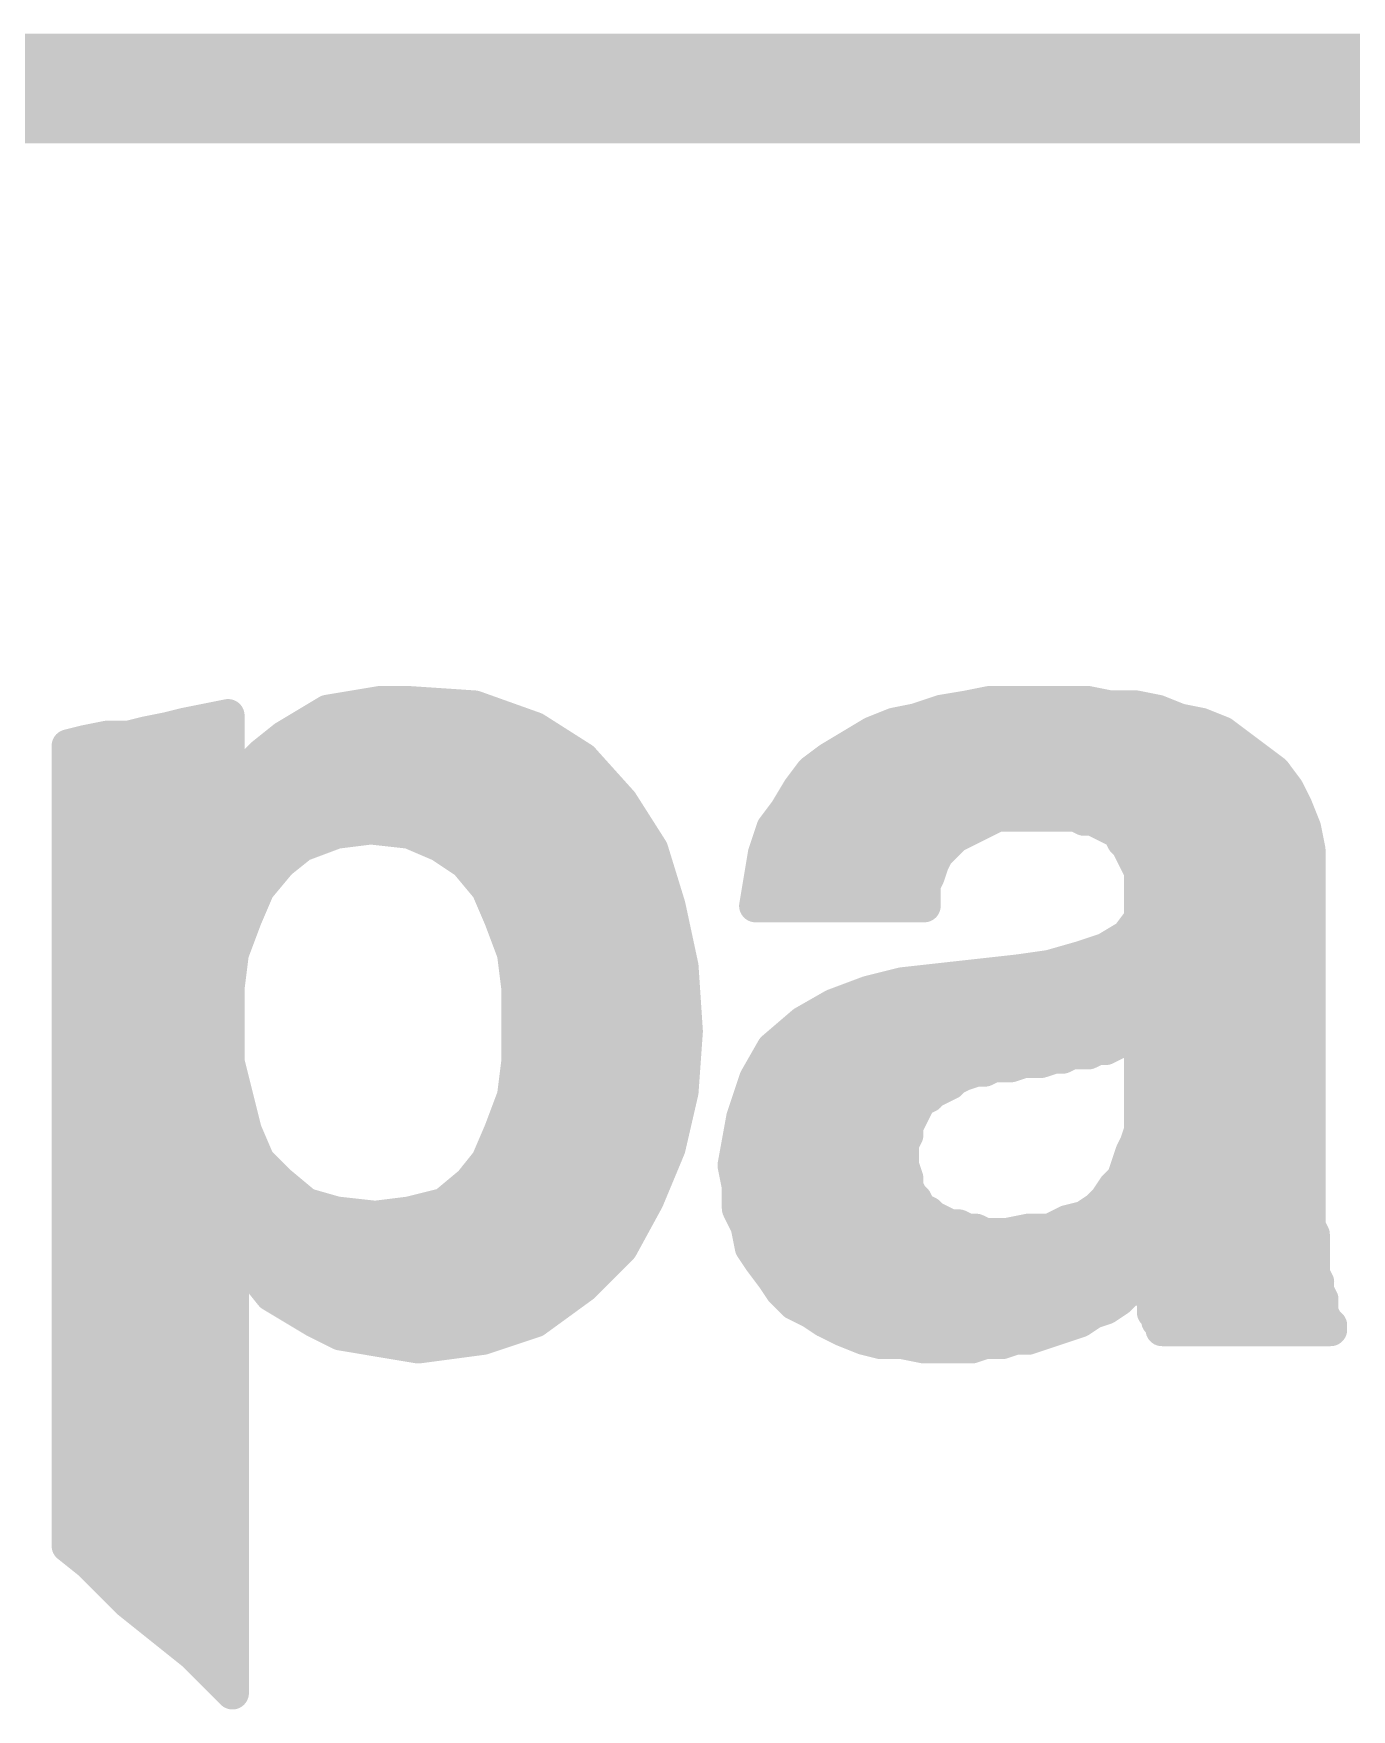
# Model space of a CAD drawing. Extents: x -29 to 78, y -28 to 63.
# Drawn here: x 22.785 to 25.833, y 11.492 to 15.367 of the extents above; entities that cross this region are included whole.
import ezdxf

# ---------------------------------------------------------------- set-up
doc = ezdxf.new("R2010")
doc.units = 0
doc.layers.add('1', color=12, linetype='CONTINUOUS')
doc.layers.add('21', color=41, linetype='CONTINUOUS')

msp = doc.modelspace()

# ---------------------------------------------------------------- linework, layer by layer
at = {"layer": '1', "const_width": 0.254}
msp.add_lwpolyline([(19.9, 15.24), (36.83, 15.24)], dxfattribs=at)
at = {"layer": '21', "const_width": 0.0762}
for points in [[(23.415, 13.77), (23.465, 13.8)], [(23.465, 13.8), (23.525, 13.81)], [(23.525, 13.81), (23.585, 13.82)], [(23.585, 13.82), (23.655, 13.82)], [(23.655, 13.82), (23.805, 13.81)], [(23.805, 13.81), (23.945, 13.76)], [(24.825, 13.78), (24.885, 13.8)], [(24.885, 13.8), (24.945, 13.81)], [(24.945, 13.81), (24.995, 13.82)], [(24.995, 13.82), (25.225, 13.82)], [(25.225, 13.82), (25.275, 13.81)], [(25.275, 13.81), (25.335, 13.81)], [(25.335, 13.81), (25.385, 13.8)], [(25.385, 13.8), (25.435, 13.78)], [(23.045, 13.75), (23.095, 13.76)], [(23.095, 13.76), (23.135, 13.77)], [(23.135, 13.77), (23.185, 13.78)], [(23.185, 13.78), (23.235, 13.79)], [(23.235, 13.79), (23.235, 13.61)], [(23.365, 13.74), (23.415, 13.77)], [(23.452, 13.7922), (23.8548, 13.7922)], [(23.945, 13.76), (24.055, 13.69)], [(24.725, 13.75), (24.775, 13.77)], [(24.775, 13.77), (24.825, 13.78)], [(24.8616, 13.7922), (25.4045, 13.7922)], [(25.435, 13.78), (25.485, 13.77)], [(25.485, 13.77), (25.535, 13.75)], [(22.865, 13.72), (22.905, 13.73)], [(22.865, 11.87), (22.865, 13.72)], [(22.905, 13.73), (22.955, 13.74)], [(22.955, 13.74), (23.005, 13.74)], [(23.005, 13.74), (23.045, 13.75)], [(23.315, 13.7), (23.365, 13.74)], [(24.625, 13.69), (24.675, 13.72)], [(24.675, 13.72), (24.725, 13.75)], [(25.535, 13.75), (25.575, 13.72)], [(25.575, 13.72), (25.615, 13.69)], [(22.865, 13.716), (23.235, 13.716)], [(23.275, 13.66), (23.315, 13.7)], [(23.335, 13.716), (24.0141, 13.716)], [(24.055, 13.69), (24.145, 13.59)], [(24.585, 13.66), (24.625, 13.69)], [(24.6683, 13.716), (25.5803, 13.716)], [(25.615, 13.69), (25.655, 13.66)], [(23.235, 13.61), (23.275, 13.66)], [(24.555, 13.62), (24.585, 13.66)], [(25.655, 13.66), (25.685, 13.62)], [(22.865, 13.6398), (23.235, 13.6398)], [(23.2588, 13.6398), (24.1002, 13.6398)], [(24.525, 13.57), (24.555, 13.62)], [(24.5699, 13.6398), (25.6701, 13.6398)], [(25.685, 13.62), (25.705, 13.58)], [(24.145, 13.59), (24.215, 13.48)], [(24.495, 13.53), (24.525, 13.57)], [(25.705, 13.58), (25.725, 13.53)], [(22.865, 13.5636), (24.1618, 13.5636)], [(23.565, 13.53), (23.485, 13.52)], [(23.655, 13.52), (23.565, 13.53)], [(24.475, 13.47), (24.495, 13.53)], [(24.5202, 13.5636), (25.7116, 13.5636)], [(24.955, 13.53), (24.935, 13.52)], [(24.975, 13.54), (24.955, 13.53)], [(24.995, 13.55), (24.975, 13.54)], [(25.015, 13.56), (24.995, 13.55)], [(25.195, 13.56), (25.015, 13.56)], [(25.215, 13.55), (25.195, 13.56)], [(25.235, 13.55), (25.215, 13.55)], [(25.255, 13.54), (25.235, 13.55)], [(25.275, 13.53), (25.255, 13.54)], [(25.295, 13.52), (25.275, 13.53)], [(25.725, 13.53), (25.735, 13.48)], [(22.865, 13.4874), (23.4017, 13.4874)], [(23.405, 13.49), (23.355, 13.45)], [(23.485, 13.52), (23.405, 13.49)], [(23.725, 13.49), (23.655, 13.52)], [(23.785, 13.45), (23.725, 13.49)], [(23.7289, 13.4874), (24.2103, 13.4874)], [(24.4808, 13.4874), (24.8924, 13.4874)], [(24.905, 13.5), (24.885, 13.48)], [(24.915, 13.51), (24.905, 13.5)], [(24.935, 13.52), (24.915, 13.51)], [(25.305, 13.5), (25.295, 13.52)], [(25.315, 13.49), (25.305, 13.5)], [(25.325, 13.47), (25.315, 13.49)], [(25.3163, 13.4874), (25.7335, 13.4874)], [(23.355, 13.45), (23.305, 13.39)], [(23.835, 13.39), (23.785, 13.45)], [(24.215, 13.48), (24.255, 13.35)], [(24.465, 13.41), (24.475, 13.47)], [(24.865, 13.45), (24.855, 13.42)], [(24.875, 13.47), (24.865, 13.45)], [(24.885, 13.48), (24.875, 13.47)], [(25.335, 13.45), (25.325, 13.47)], [(25.345, 13.43), (25.335, 13.45)], [(25.735, 13.48), (25.735, 12.61)], [(22.865, 13.4112), (23.3227, 13.4112)], [(23.8173, 13.4112), (24.2362, 13.4112)], [(24.455, 13.35), (24.465, 13.41)], [(24.4652, 13.4112), (24.8506, 13.4112)], [(24.855, 13.42), (24.845, 13.4)], [(25.345, 13.32), (25.345, 13.43)], [(25.345, 13.4112), (25.735, 13.4112)], [(23.305, 13.39), (23.275, 13.32)], [(23.865, 13.32), (23.835, 13.39)], [(24.845, 13.4), (24.845, 13.35)], [(22.865, 13.335), (23.2814, 13.335)], [(23.8586, 13.335), (24.2582, 13.335)], [(24.255, 13.35), (24.285, 13.21)], [(24.845, 13.35), (24.455, 13.35)], [(25.345, 13.335), (25.735, 13.335)], [(23.275, 13.32), (23.245, 13.24)], [(23.895, 13.24), (23.865, 13.32)], [(25.315, 13.28), (25.345, 13.32)], [(22.865, 13.2588), (23.2521, 13.2588)], [(23.888, 13.2588), (24.2745, 13.2588)], [(25.265, 13.25), (25.315, 13.28)], [(25.2797, 13.2588), (25.735, 13.2588)], [(23.245, 13.24), (23.235, 13.16)], [(23.905, 13.16), (23.895, 13.24)], [(25.135, 13.21), (25.205, 13.23)], [(25.205, 13.23), (25.265, 13.25)], [(22.865, 13.1826), (23.2378, 13.1826)], [(23.9022, 13.1826), (24.2868, 13.1826)], [(24.285, 13.21), (24.295, 13.06)], [(24.795, 13.17), (24.885, 13.18)], [(24.885, 13.18), (24.975, 13.19)], [(24.965, 12.97), (24.885, 13.18)], [(24.885, 13.18), (24.965, 12.97)], [(24.9084, 13.1826), (25.1419, 13.1826)], [(24.975, 13.19), (25.065, 13.2)], [(25.065, 13.2), (25.135, 13.21)], [(25.135, 13.21), (25.185, 13.01)], [(25.185, 13.01), (25.135, 13.21)], [(25.1419, 13.1826), (25.735, 13.1826)], [(23.235, 13.16), (23.235, 12.99)], [(23.905, 13.07), (23.905, 13.16)], [(24.635, 13.12), (24.715, 13.15)], [(24.715, 13.15), (24.795, 13.17)], [(22.865, 13.1064), (23.235, 13.1064)], [(23.905, 13.1064), (24.2919, 13.1064)], [(24.565, 13.08), (24.635, 13.12)], [(24.6112, 13.1064), (24.913, 13.1064)], [(24.913, 13.1064), (25.1609, 13.1064)], [(25.1609, 13.1064), (25.735, 13.1064)], [(23.905, 12.99), (23.905, 13.07)], [(23.905, 13.07), (24.295, 13.06)], [(24.295, 13.06), (23.905, 13.07)], [(24.295, 13.06), (24.285, 12.92)], [(24.495, 13.02), (24.565, 13.08)], [(25.345, 13.06), (25.335, 13.05)], [(25.345, 12.83), (25.345, 13.06)], [(22.865, 13.0302), (23.235, 13.0302)], [(23.905, 13.0302), (24.2929, 13.0302)], [(24.5069, 13.0302), (24.9421, 13.0302)], [(24.9421, 13.0302), (25.18, 13.0302)], [(25.18, 13.0302), (25.2854, 13.0302)], [(25.285, 13.03), (25.265, 13.02)], [(25.305, 13.04), (25.285, 13.03)], [(25.325, 13.04), (25.305, 13.04)], [(25.335, 13.05), (25.325, 13.04)], [(25.345, 13.0302), (25.735, 13.0302)], [(23.235, 12.99), (23.255, 12.91)], [(23.895, 12.91), (23.905, 12.99)], [(24.455, 12.95), (24.495, 13.02)], [(25.075, 12.99), (25.045, 12.98)], [(25.115, 12.99), (25.075, 12.99)], [(25.145, 13), (25.115, 12.99)], [(25.165, 13), (25.145, 13)], [(25.185, 13.01), (25.165, 13)], [(25.225, 13.01), (25.185, 13.01)], [(25.245, 13.02), (25.225, 13.01)], [(25.265, 13.02), (25.245, 13.02)], [(22.865, 12.954), (23.244, 12.954)], [(23.9005, 12.954), (24.2874, 12.954)], [(24.425, 12.86), (24.455, 12.95)], [(24.4573, 12.954), (24.923, 12.954)], [(24.915, 12.95), (24.905, 12.94)], [(24.935, 12.96), (24.915, 12.95)], [(24.965, 12.97), (24.935, 12.96)], [(24.985, 12.97), (24.965, 12.97)], [(25.005, 12.98), (24.985, 12.97)], [(25.045, 12.98), (25.005, 12.98)], [(25.345, 12.954), (25.735, 12.954)], [(23.255, 12.91), (23.275, 12.83)], [(23.865, 12.83), (23.895, 12.91)], [(24.285, 12.92), (24.255, 12.79)], [(24.855, 12.91), (24.835, 12.9)], [(24.865, 12.92), (24.855, 12.91)], [(24.885, 12.93), (24.865, 12.92)], [(24.905, 12.94), (24.885, 12.93)], [(22.865, 12.8778), (23.263, 12.8778)], [(23.8829, 12.8778), (24.2753, 12.8778)], [(24.4309, 12.8778), (24.8239, 12.8778)], [(24.825, 12.88), (24.815, 12.86)], [(24.835, 12.9), (24.825, 12.88)], [(25.345, 12.8778), (25.735, 12.8778)], [(23.275, 12.83), (23.305, 12.76)], [(23.835, 12.76), (23.865, 12.83)], [(24.205, 12.67), (23.865, 12.83)], [(23.865, 12.83), (24.205, 12.67)], [(24.405, 12.75), (24.425, 12.86)], [(24.815, 12.86), (24.805, 12.84)], [(24.805, 12.84), (24.805, 12.82)], [(25.335, 12.8), (25.345, 12.83)], [(22.865, 12.8016), (23.2872, 12.8016)], [(23.8528, 12.8016), (23.9254, 12.8016)], [(23.9254, 12.8016), (24.2577, 12.8016)], [(24.255, 12.79), (24.205, 12.67)], [(24.4144, 12.8016), (24.7958, 12.8016)], [(24.805, 12.82), (24.795, 12.8)], [(24.795, 12.8), (24.795, 12.75)], [(25.325, 12.78), (25.335, 12.8)], [(25.3355, 12.8016), (25.735, 12.8016)], [(23.305, 12.76), (23.355, 12.71)], [(23.795, 12.71), (23.835, 12.76)], [(24.415, 12.7), (24.405, 12.75)], [(24.795, 12.75), (24.805, 12.72)], [(25.305, 12.72), (25.315, 12.75)], [(25.315, 12.75), (25.325, 12.78)], [(22.865, 12.7254), (23.3396, 12.7254)], [(23.8073, 12.7254), (24.0873, 12.7254)], [(24.0873, 12.7254), (24.2281, 12.7254)], [(24.4099, 12.7254), (24.8032, 12.7254)], [(24.805, 12.72), (24.805, 12.7)], [(25.285, 12.7), (25.305, 12.72)], [(25.3068, 12.7254), (25.735, 12.7254)], [(23.355, 12.71), (23.415, 12.66)], [(23.735, 12.66), (23.795, 12.71)], [(24.415, 12.65), (24.415, 12.7)], [(24.805, 12.7), (24.815, 12.68)], [(24.815, 12.68), (24.825, 12.67)], [(25.265, 12.67), (25.285, 12.7)], [(22.865, 12.6492), (23.4528, 12.6492)], [(23.415, 12.66), (23.485, 12.64)], [(23.485, 12.64), (23.575, 12.63)], [(23.575, 12.63), (23.655, 12.64)], [(23.655, 12.64), (23.735, 12.66)], [(23.6918, 12.6492), (24.1937, 12.6492)], [(24.205, 12.67), (24.145, 12.56)], [(24.435, 12.61), (24.415, 12.65)], [(24.4154, 12.6492), (24.8366, 12.6492)], [(24.825, 12.67), (24.835, 12.65)], [(24.835, 12.65), (24.855, 12.64)], [(24.855, 12.64), (24.865, 12.63)], [(25.215, 12.63), (25.245, 12.65)], [(25.2438, 12.6492), (25.735, 12.6492)], [(25.245, 12.65), (25.265, 12.67)], [(24.445, 12.56), (24.435, 12.61)], [(24.865, 12.63), (24.885, 12.62)], [(24.885, 12.62), (24.905, 12.61)], [(24.905, 12.61), (24.925, 12.61)], [(24.925, 12.61), (24.945, 12.6)], [(24.945, 12.6), (24.965, 12.6)], [(24.965, 12.6), (24.985, 12.59)], [(25.035, 12.59), (25.085, 12.6)], [(25.085, 12.6), (25.135, 12.6)], [(25.135, 12.6), (25.175, 12.62)], [(25.175, 12.62), (25.215, 12.63)], [(25.735, 12.61), (25.745, 12.59)], [(22.865, 12.573), (24.1521, 12.573)], [(24.145, 12.56), (24.055, 12.47)], [(24.4424, 12.573), (25.745, 12.573)], [(24.465, 12.53), (24.445, 12.56)], [(24.985, 12.59), (25.035, 12.59)], [(25.745, 12.59), (25.745, 12.5)], [(23.255, 12.55), (23.245, 12.55)], [(23.245, 12.55), (23.245, 11.53)], [(23.295, 12.5), (23.255, 12.55)], [(24.495, 12.49), (24.465, 12.53)], [(22.865, 12.4968), (23.245, 12.4968)], [(23.335, 12.45), (23.295, 12.5)], [(23.2976, 12.4968), (24.0818, 12.4968)], [(24.4899, 12.4968), (25.3562, 12.4968)], [(24.515, 12.46), (24.495, 12.49)], [(25.345, 12.48), (25.315, 12.46)], [(25.365, 12.51), (25.345, 12.48)], [(25.365, 12.45), (25.365, 12.51)], [(25.365, 12.4968), (25.7466, 12.4968)], [(25.745, 12.5), (25.755, 12.48)], [(25.755, 12.48), (25.755, 12.46)], [(23.385, 12.42), (23.335, 12.45)], [(24.055, 12.47), (23.945, 12.39)], [(24.545, 12.43), (24.515, 12.46)], [(25.295, 12.44), (25.265, 12.42)], [(25.315, 12.46), (25.295, 12.44)], [(25.375, 12.44), (25.365, 12.45)], [(25.375, 12.41), (25.375, 12.44)], [(25.755, 12.46), (25.765, 12.44)], [(25.765, 12.44), (25.765, 12.41)], [(22.865, 12.4206), (23.245, 12.4206)], [(23.384, 12.4206), (23.9871, 12.4206)], [(23.435, 12.39), (23.385, 12.42)], [(24.585, 12.41), (24.545, 12.43)], [(24.5638, 12.4206), (25.2659, 12.4206)], [(24.615, 12.39), (24.585, 12.41)], [(25.235, 12.41), (25.205, 12.39)], [(25.265, 12.42), (25.235, 12.41)], [(25.375, 12.4206), (25.765, 12.4206)], [(25.385, 12.4), (25.375, 12.41)], [(25.765, 12.41), (25.775, 12.39)], [(23.495, 12.36), (23.435, 12.39)], [(23.945, 12.39), (23.825, 12.35)], [(24.655, 12.37), (24.615, 12.39)], [(24.705, 12.35), (24.655, 12.37)], [(25.145, 12.37), (25.115, 12.36)], [(25.175, 12.38), (25.145, 12.37)], [(25.205, 12.39), (25.175, 12.38)], [(25.385, 12.39), (25.385, 12.4)], [(25.395, 12.38), (25.385, 12.39)], [(25.395, 12.37), (25.395, 12.38)], [(25.785, 12.37), (25.395, 12.37)], [(25.775, 12.39), (25.785, 12.38)], [(25.785, 12.38), (25.785, 12.37)], [(22.865, 12.3444), (23.245, 12.3444)], [(23.555, 12.35), (23.495, 12.36)], [(23.615, 12.34), (23.555, 12.35)], [(23.5886, 12.3444), (23.783, 12.3444)], [(23.675, 12.33), (23.615, 12.34)], [(23.825, 12.35), (23.675, 12.33)], [(24.745, 12.34), (24.705, 12.35)], [(24.7274, 12.3444), (25.0382, 12.3444)], [(24.795, 12.34), (24.745, 12.34)], [(24.845, 12.33), (24.795, 12.34)], [(24.955, 12.33), (24.845, 12.33)], [(24.985, 12.34), (24.955, 12.33)], [(25.025, 12.34), (24.985, 12.34)], [(25.055, 12.35), (25.025, 12.34)], [(25.085, 12.35), (25.055, 12.35)], [(25.115, 12.36), (25.085, 12.35)], [(22.865, 12.2682), (23.245, 12.2682)], [(22.865, 12.192), (23.245, 12.192)], [(22.865, 12.1158), (23.245, 12.1158)], [(22.865, 12.0396), (23.245, 12.0396)], [(22.865, 11.9634), (23.245, 11.9634)], [(22.865, 11.8872), (23.245, 11.8872)], [(22.915, 11.83), (22.865, 11.87)], [(22.955, 11.79), (22.915, 11.83)], [(22.934, 11.811), (23.245, 11.811)], [(23.005, 11.74), (22.955, 11.79)], [(23.055, 11.7), (23.005, 11.74)], [(23.0115, 11.7348), (23.245, 11.7348)], [(23.105, 11.66), (23.055, 11.7)], [(23.155, 11.62), (23.105, 11.66)], [(23.1068, 11.6586), (23.245, 11.6586)], [(23.205, 11.57), (23.155, 11.62)], [(23.1926, 11.5824), (23.245, 11.5824)], [(23.245, 11.53), (23.205, 11.57)]]:
    msp.add_lwpolyline(points, dxfattribs=at)
at = {"layer": '21', "const_width": 0.0381}
for points in [[(23.4619, 13.8188, 1), (23.4681, 13.7812)], [(23.4748, 13.7837, 1), (23.4552, 13.8163)], [(23.5219, 13.8288, 1), (23.5281, 13.7912)], [(23.5281, 13.7912, 1), (23.5219, 13.8288)], [(23.585, 13.8391, 1), (23.585, 13.801)], [(23.5881, 13.8012, 1), (23.5819, 13.8388)], [(23.6563, 13.839, 1), (23.6537, 13.801)], [(23.655, 13.801, 1), (23.655, 13.8391)], [(23.8114, 13.8279, 1), (23.7986, 13.7921)], [(23.8037, 13.791, 1), (23.8063, 13.829)], [(24.8819, 13.8188, 1), (24.8881, 13.7812)], [(24.891, 13.7819, 1), (24.879, 13.8181)], [(24.9413, 13.8287, 1), (24.9487, 13.7913)], [(24.9481, 13.7912, 1), (24.9419, 13.8288)], [(24.995, 13.8391, 1), (24.995, 13.801)], [(24.9987, 13.8013, 1), (24.9913, 13.8387)], [(25.2287, 13.8387, 1), (25.2213, 13.8013)], [(25.225, 13.801, 1), (25.225, 13.8391)], [(25.275, 13.8291, 1), (25.275, 13.791)], [(25.2713, 13.7913, 1), (25.2787, 13.8287)], [(25.3387, 13.8287, 1), (25.3313, 13.7913)], [(25.335, 13.791, 1), (25.335, 13.8291)], [(25.3921, 13.8177, 1), (25.3779, 13.7823)], [(25.3813, 13.7813, 1), (25.3887, 13.8187)], [(23.0904, 13.7785, 1), (23.0996, 13.7415)], [(23.0987, 13.7413, 1), (23.0913, 13.7787)], [(23.1313, 13.7887, 1), (23.1387, 13.7513)], [(23.1396, 13.7515, 1), (23.1304, 13.7885)], [(23.1813, 13.7987, 1), (23.1887, 13.7613)], [(23.1887, 13.7613, 1), (23.1813, 13.7987)], [(23.254, 13.79, 1), (23.2159, 13.79)], [(23.2387, 13.7713, 1), (23.2313, 13.8087)], [(23.4052, 13.7863, 1), (23.4248, 13.7537)], [(23.4248, 13.7537, 1), (23.4052, 13.7863)], [(23.452, 13.8113, 1), (23.452, 13.7732)], [(23.8548, 13.7732, 1), (23.8548, 13.8113)], [(23.9552, 13.7761, 1), (23.9348, 13.7439)], [(23.9386, 13.7421, 1), (23.9514, 13.7779)], [(24.7713, 13.7887, 1), (24.7787, 13.7513)], [(24.7821, 13.7523, 1), (24.7679, 13.7877)], [(24.819, 13.7981, 1), (24.831, 13.7619)], [(24.8287, 13.7613, 1), (24.8213, 13.7987)], [(24.8616, 13.8113, 1), (24.8616, 13.7732)], [(25.4045, 13.7732, 1), (25.4045, 13.8113)], [(25.4387, 13.7987, 1), (25.4313, 13.7613)], [(25.4279, 13.7623, 1), (25.4421, 13.7977)], [(25.4921, 13.7877, 1), (25.4779, 13.7523)], [(25.4813, 13.7513, 1), (25.4887, 13.7887)], [(22.8604, 13.7385, 1), (22.8696, 13.7015)], [(22.8841, 13.72, 1), (22.846, 13.72)], [(22.9013, 13.7487, 1), (22.9087, 13.7113)], [(22.9096, 13.7115, 1), (22.9004, 13.7485)], [(22.955, 13.7591, 1), (22.955, 13.721)], [(22.9587, 13.7213, 1), (22.9513, 13.7587)], [(23.0004, 13.7585, 1), (23.0096, 13.7215)], [(23.005, 13.721, 1), (23.005, 13.7591)], [(23.0413, 13.7687, 1), (23.0487, 13.7313)], [(23.0496, 13.7315, 1), (23.0404, 13.7685)], [(23.3552, 13.7563, 1), (23.3748, 13.7237)], [(23.3769, 13.7251, 1), (23.3531, 13.7549)], [(24.6848, 13.7037, 1), (24.6652, 13.7363)], [(24.7179, 13.7677, 1), (24.7321, 13.7323)], [(24.7348, 13.7337, 1), (24.7152, 13.7663)], [(25.5464, 13.7652, 1), (25.5236, 13.7348)], [(25.5279, 13.7323, 1), (25.5421, 13.7677)], [(25.5864, 13.7352, 1), (25.5636, 13.7048)], [(22.865, 13.7351, 1), (22.865, 13.697)], [(23.235, 13.697, 1), (23.235, 13.7351)], [(23.3031, 13.7149, 1), (23.3269, 13.6851)], [(23.3285, 13.6865, 1), (23.3015, 13.7135)], [(23.335, 13.7351, 1), (23.335, 13.697)], [(24.0141, 13.697, 1), (24.0141, 13.7351)], [(24.0692, 13.7027, 1), (24.0408, 13.6773)], [(24.0448, 13.6739, 1), (24.0652, 13.7061)], [(24.6152, 13.7063, 1), (24.6348, 13.6737)], [(24.6364, 13.6748, 1), (24.6136, 13.7052)], [(24.6683, 13.7351, 1), (24.6683, 13.697)], [(24.6652, 13.7363, 1), (24.6848, 13.7037)], [(25.5636, 13.7048, 1), (25.5864, 13.7352)], [(25.5803, 13.697, 1), (25.5803, 13.7351)], [(25.6264, 13.7052, 1), (25.6036, 13.6748)], [(25.6036, 13.6748, 1), (25.6264, 13.7052)], [(23.2615, 13.6735, 1), (23.2885, 13.6465)], [(23.2899, 13.6481, 1), (23.2601, 13.6719)], [(24.5736, 13.6752, 1), (24.5964, 13.6448)], [(24.6002, 13.6486, 1), (24.5698, 13.6714)], [(25.6702, 13.6714, 1), (25.6398, 13.6486)], [(25.6436, 13.6448, 1), (25.6664, 13.6752)], [(22.865, 13.6589, 1), (22.865, 13.6208)], [(23.2201, 13.6219, 1), (23.2499, 13.5981)], [(23.235, 13.6208, 1), (23.235, 13.6589)], [(23.2588, 13.6589, 1), (23.2588, 13.6208)], [(24.1002, 13.6208, 1), (24.1002, 13.6589)], [(24.5398, 13.6314, 1), (24.5702, 13.6086)], [(24.5713, 13.6102, 1), (24.5387, 13.6298)], [(24.5699, 13.6589, 1), (24.5699, 13.6208)], [(25.702, 13.6285, 1), (25.668, 13.6115)], [(25.6698, 13.6086, 1), (25.7002, 13.6314)], [(25.6701, 13.6208, 1), (25.6701, 13.6589)], [(22.865, 13.5827, 1), (22.865, 13.5446)], [(23.2159, 13.61, 1), (23.254, 13.61)], [(24.1611, 13.6002, 1), (24.1289, 13.5798)], [(24.1308, 13.5773, 1), (24.1592, 13.6027)], [(24.1618, 13.5446, 1), (24.1618, 13.5827)], [(24.5202, 13.5827, 1), (24.5202, 13.5446)], [(24.5402, 13.5586, 1), (24.5098, 13.5814)], [(25.7227, 13.5871, 1), (25.6873, 13.5729)], [(25.688, 13.5715, 1), (25.722, 13.5885)], [(25.7116, 13.5446, 1), (25.7116, 13.5827)], [(23.5671, 13.5489, 1), (23.5629, 13.5111)], [(23.5674, 13.5111, 1), (23.5626, 13.5489)], [(24.5131, 13.524, 1), (24.4769, 13.536)], [(24.5087, 13.5798, 1), (24.5413, 13.5602)], [(24.9465, 13.547, 1), (24.9635, 13.513)], [(24.9635, 13.513, 1), (24.9465, 13.547)], [(24.9665, 13.557, 1), (24.9835, 13.523)], [(24.9835, 13.523, 1), (24.9665, 13.557)], [(24.9865, 13.567, 1), (25.0035, 13.533)], [(25.0035, 13.533, 1), (24.9865, 13.567)], [(25.015, 13.5791, 1), (25.015, 13.541)], [(25.0235, 13.543, 1), (25.0065, 13.577)], [(25.2035, 13.577, 1), (25.1865, 13.543)], [(25.195, 13.541, 1), (25.195, 13.5791)], [(25.215, 13.5691, 1), (25.215, 13.531)], [(25.2065, 13.533, 1), (25.2235, 13.567)], [(25.2435, 13.567, 1), (25.2265, 13.533)], [(25.235, 13.531, 1), (25.235, 13.5691)], [(25.2635, 13.557, 1), (25.2465, 13.523)], [(25.2465, 13.523, 1), (25.2635, 13.557)], [(25.2835, 13.547, 1), (25.2665, 13.513)], [(25.2665, 13.513, 1), (25.2835, 13.547)], [(25.7437, 13.5337, 1), (25.7063, 13.5263)], [(22.865, 13.5065, 1), (22.865, 13.4684)], [(23.3983, 13.5078, 1), (23.4117, 13.4722)], [(23.4169, 13.4751, 1), (23.3931, 13.5049)], [(23.4017, 13.4684, 1), (23.4017, 13.5065)], [(23.4826, 13.5389, 1), (23.4874, 13.5011)], [(23.4917, 13.5022, 1), (23.4783, 13.5378)], [(23.6625, 13.5375, 1), (23.6475, 13.5025)], [(23.6529, 13.5011, 1), (23.6571, 13.5389)], [(23.7356, 13.5059, 1), (23.7144, 13.4741)], [(23.7289, 13.5065, 1), (23.7289, 13.4684)], [(23.7175, 13.4725, 1), (23.7325, 13.5075)], [(24.2103, 13.4684, 1), (24.2103, 13.5065)], [(24.4808, 13.5065, 1), (24.4808, 13.4684)], [(24.4798, 13.5414, 1), (24.5102, 13.5186)], [(24.8915, 13.5135, 1), (24.9185, 13.4865)], [(24.9185, 13.4865, 1), (24.8915, 13.5135)], [(24.8924, 13.4684, 1), (24.8924, 13.5065)], [(24.9065, 13.527, 1), (24.9235, 13.493)], [(24.9285, 13.4965, 1), (24.9015, 13.5235)], [(24.9265, 13.537, 1), (24.9435, 13.503)], [(24.9435, 13.503, 1), (24.9265, 13.537)], [(25.312, 13.5285, 1), (25.278, 13.5115)], [(25.3185, 13.5135, 1), (25.2915, 13.4865)], [(25.2865, 13.503, 1), (25.3035, 13.537)], [(25.288, 13.4915, 1), (25.322, 13.5085)], [(25.332, 13.4985, 1), (25.298, 13.4815)], [(25.3163, 13.5065, 1), (25.3163, 13.4684)], [(25.7073, 13.5229, 1), (25.7427, 13.5371)], [(25.7335, 13.4684, 1), (25.7335, 13.5065)], [(23.3696, 13.4378, 1), (23.3404, 13.4622)], [(23.7996, 13.4622, 1), (23.7704, 13.4378)], [(24.2332, 13.4856, 1), (24.1968, 13.4744)], [(24.1989, 13.4698, 1), (24.2311, 13.4902)], [(24.4569, 13.476, 1), (24.4931, 13.464)], [(24.4938, 13.4669, 1), (24.4562, 13.4731)], [(24.8831, 13.444, 1), (24.8469, 13.456)], [(24.8615, 13.4835, 1), (24.8885, 13.4565)], [(24.892, 13.4615, 1), (24.858, 13.4785)], [(24.8715, 13.4935, 1), (24.8985, 13.4665)], [(24.8985, 13.4665, 1), (24.8715, 13.4935)], [(25.3015, 13.4765, 1), (25.3285, 13.5035)], [(25.342, 13.4785, 1), (25.308, 13.4615)], [(25.308, 13.4615, 1), (25.342, 13.4785)], [(25.352, 13.4585, 1), (25.318, 13.4415)], [(25.7541, 13.48, 1), (25.716, 13.48)], [(25.7163, 13.4763, 1), (25.7537, 13.4837)], [(22.865, 13.4303, 1), (22.865, 13.3922)], [(23.3227, 13.3922, 1), (23.3227, 13.4303)], [(23.3431, 13.4649, 1), (23.3669, 13.4351)], [(23.7744, 13.4341, 1), (23.7956, 13.4659)], [(23.8173, 13.4303, 1), (23.8173, 13.3922)], [(24.2362, 13.3922, 1), (24.2362, 13.4303)], [(24.4652, 13.4303, 1), (24.4652, 13.3922)], [(24.4838, 13.4069, 1), (24.4462, 13.4131)], [(24.872, 13.4115, 1), (24.838, 13.4285)], [(24.848, 13.4585, 1), (24.882, 13.4415)], [(24.8506, 13.3922, 1), (24.8506, 13.4303)], [(25.318, 13.4415, 1), (25.352, 13.4585)], [(25.345, 13.4303, 1), (25.345, 13.3922)], [(25.3641, 13.43, 1), (25.326, 13.43)], [(25.328, 13.4215, 1), (25.362, 13.4385)], [(25.735, 13.3922, 1), (25.735, 13.4303)], [(23.2904, 13.4022, 1), (23.3196, 13.3778)], [(23.3225, 13.3825, 1), (23.2875, 13.3975)], [(23.8525, 13.3975, 1), (23.8175, 13.3825)], [(23.8204, 13.3778, 1), (23.8496, 13.4022)], [(24.4462, 13.4131, 1), (24.4838, 13.4069)], [(24.828, 13.4085, 1), (24.862, 13.3915)], [(24.8641, 13.4, 1), (24.826, 13.4)], [(24.8369, 13.426, 1), (24.8731, 13.414)], [(22.865, 13.3541, 1), (22.865, 13.316)], [(23.2814, 13.316, 1), (23.2814, 13.3541)], [(23.8586, 13.3541, 1), (23.8586, 13.316)], [(24.2736, 13.354, 1), (24.2364, 13.346)], [(24.2368, 13.3444, 1), (24.2732, 13.3556)], [(24.2582, 13.316, 1), (24.2582, 13.3541)], [(24.455, 13.3691, 1), (24.455, 13.331)], [(24.4362, 13.3531, 1), (24.4738, 13.3469)], [(24.845, 13.331, 1), (24.845, 13.3691)], [(25.345, 13.3541, 1), (25.345, 13.316)], [(25.735, 13.316, 1), (25.735, 13.3541)], [(23.2575, 13.3275, 1), (23.2925, 13.3125)], [(23.2928, 13.3133, 1), (23.2572, 13.3267)], [(23.8828, 13.3267, 1), (23.8472, 13.3133)], [(23.8475, 13.3125, 1), (23.8825, 13.3275)], [(24.826, 13.35, 1), (24.8641, 13.35)], [(25.326, 13.32, 1), (25.3641, 13.32)], [(25.3602, 13.3086, 1), (25.3298, 13.3314)], [(22.865, 13.2779, 1), (22.865, 13.2398)], [(23.2521, 13.2398, 1), (23.2521, 13.2779)], [(23.888, 13.2779, 1), (23.888, 13.2398)], [(24.2745, 13.2398, 1), (24.2745, 13.2779)], [(25.2797, 13.2779, 1), (25.2797, 13.2398)], [(25.2998, 13.2914, 1), (25.3302, 13.2686)], [(25.3248, 13.2637, 1), (25.3052, 13.2963)], [(25.735, 13.2398, 1), (25.735, 13.2779)], [(23.2272, 13.2467, 1), (23.2628, 13.2333)], [(23.2639, 13.2376, 1), (23.2261, 13.2424)], [(23.9139, 13.2424, 1), (23.8761, 13.2376)], [(23.8772, 13.2333, 1), (23.9128, 13.2467)], [(25.199, 13.2481, 1), (25.211, 13.2119)], [(25.2102, 13.2117, 1), (25.1998, 13.2483)], [(25.2552, 13.2663, 1), (25.2748, 13.2337)], [(25.271, 13.2319, 1), (25.259, 13.2681)], [(22.865, 13.2017, 1), (22.865, 13.1636)], [(23.2378, 13.1636, 1), (23.2378, 13.2017)], [(23.9022, 13.2017, 1), (23.9022, 13.1636)], [(24.304, 13.2113, 1), (24.266, 13.2087)], [(24.2664, 13.206, 1), (24.3036, 13.214)], [(24.2868, 13.1636, 1), (24.2868, 13.2017)], [(24.9028, 13.1868, 1), (24.8672, 13.1732)], [(24.9028, 13.1868, 1), (24.8672, 13.1732)], [(24.8829, 13.1989, 1), (24.8871, 13.1611)], [(24.8871, 13.1611, 1), (24.8829, 13.1989)], [(24.9084, 13.2017, 1), (24.9084, 13.1636)], [(24.9729, 13.2089, 1), (24.9771, 13.1711)], [(24.9771, 13.1711, 1), (24.9729, 13.2089)], [(25.0623, 13.2189, 1), (25.0677, 13.1811)], [(25.0671, 13.1811, 1), (25.0629, 13.2189)], [(25.1535, 13.2146, 1), (25.1165, 13.2054)], [(25.1535, 13.2146, 1), (25.1165, 13.2054)], [(25.1298, 13.2283, 1), (25.1402, 13.1917)], [(25.1419, 13.2017, 1), (25.1419, 13.1636)], [(25.1377, 13.1911, 1), (25.1323, 13.2289)], [(25.1419, 13.1636, 1), (25.1419, 13.2017)], [(25.735, 13.1636, 1), (25.735, 13.2017)], [(23.254, 13.16, 1), (23.2159, 13.16)], [(23.2161, 13.1624, 1), (23.2539, 13.1576)], [(23.9241, 13.16, 1), (23.886, 13.16)], [(23.8861, 13.1576, 1), (23.9239, 13.1624)], [(24.7104, 13.1685, 1), (24.7196, 13.1315)], [(24.7217, 13.1322, 1), (24.7083, 13.1678)], [(24.7929, 13.1889, 1), (24.7971, 13.1511)], [(24.7996, 13.1515, 1), (24.7904, 13.1885)], [(22.865, 13.1255, 1), (22.865, 13.0874)], [(23.235, 13.0874, 1), (23.235, 13.1255)], [(23.905, 13.1255, 1), (23.905, 13.0874)], [(24.2919, 13.0874, 1), (24.2919, 13.1255)], [(24.6112, 13.1255, 1), (24.6112, 13.0874)], [(24.6283, 13.1378, 1), (24.6417, 13.1022)], [(24.6445, 13.1035, 1), (24.6255, 13.1365)], [(24.913, 13.1255, 1), (24.913, 13.0874)], [(24.913, 13.0874, 1), (24.913, 13.1255)], [(25.1609, 13.1255, 1), (25.1609, 13.0874)], [(25.1609, 13.0874, 1), (25.1609, 13.1255)], [(25.735, 13.0874, 1), (25.735, 13.1255)], [(23.9241, 13.07, 1), (23.886, 13.07)], [(23.9055, 13.089, 1), (23.9045, 13.051)], [(23.9055, 13.089, 1), (23.9045, 13.051)], [(24.314, 13.0586, 1), (24.276, 13.0614)], [(24.2945, 13.041, 1), (24.2955, 13.079)], [(24.2945, 13.041, 1), (24.2955, 13.079)], [(24.5555, 13.0965, 1), (24.5745, 13.0635)], [(24.5774, 13.0655, 1), (24.5526, 13.0945)], [(25.3641, 13.06, 1), (25.326, 13.06)], [(25.3585, 13.0465, 1), (25.3315, 13.0735)], [(22.865, 13.0493, 1), (22.865, 13.0112)], [(23.235, 13.0112, 1), (23.235, 13.0493)], [(23.886, 13.07, 1), (23.9241, 13.07)], [(23.905, 13.0493, 1), (23.905, 13.0112)], [(24.276, 13.0587, 1), (24.314, 13.0613)], [(24.2929, 13.0112, 1), (24.2929, 13.0493)], [(24.5069, 13.0493, 1), (24.5069, 13.0112)], [(24.9421, 13.0493, 1), (24.9421, 13.0112)], [(24.9421, 13.0112, 1), (24.9421, 13.0493)], [(25.18, 13.0493, 1), (25.18, 13.0112)], [(25.18, 13.0112, 1), (25.18, 13.0493)], [(25.2765, 13.047, 1), (25.2935, 13.013)], [(25.2935, 13.013, 1), (25.2765, 13.047)], [(25.2854, 13.0112, 1), (25.2854, 13.0493)], [(25.305, 13.0591, 1), (25.305, 13.021)], [(25.3135, 13.023, 1), (25.2965, 13.057)], [(25.3115, 13.0535, 1), (25.3385, 13.0265)], [(25.3215, 13.0635, 1), (25.3485, 13.0365)], [(25.3485, 13.0365, 1), (25.3215, 13.0635)], [(25.325, 13.021, 1), (25.325, 13.0591)], [(25.345, 13.0493, 1), (25.345, 13.0112)], [(25.735, 13.0112, 1), (25.735, 13.0493)], [(23.2535, 12.9946, 1), (23.2165, 12.9854)], [(23.9239, 12.9876, 1), (23.8861, 12.9924)], [(24.4826, 13.0345, 1), (24.5074, 13.0055)], [(24.5115, 13.0105, 1), (24.4785, 13.0295)], [(25.075, 13.0091, 1), (25.075, 12.971)], [(25.081, 12.9719, 1), (25.069, 13.0081)], [(25.109, 13.0081, 1), (25.121, 12.9719)], [(25.115, 12.971, 1), (25.115, 13.0091)], [(25.145, 13.0191, 1), (25.145, 12.9809)], [(25.151, 12.9819, 1), (25.139, 13.0181)], [(25.1565, 13.017, 1), (25.1735, 12.983)], [(25.165, 12.9809, 1), (25.165, 13.0191)], [(25.185, 13.029, 1), (25.185, 12.9909)], [(25.1665, 13.0054, 1), (25.2035, 13.0146)], [(25.1665, 13.0054, 1), (25.2035, 13.0146)], [(25.1935, 12.993, 1), (25.1765, 13.027)], [(25.2165, 13.027, 1), (25.2335, 12.993)], [(25.225, 12.9909, 1), (25.225, 13.029)], [(25.245, 13.0391, 1), (25.245, 13.001)], [(25.2535, 13.003, 1), (25.2365, 13.037)], [(25.2565, 13.037, 1), (25.2735, 13.003)], [(25.265, 13.001, 1), (25.265, 13.0391)], [(22.865, 12.9731, 1), (22.865, 12.935)], [(23.2159, 12.99, 1), (23.254, 12.99)], [(23.244, 12.935, 1), (23.244, 12.9731)], [(23.9005, 12.9731, 1), (23.9005, 12.935)], [(23.886, 12.99, 1), (23.9241, 12.99)], [(24.2874, 12.935, 1), (24.2874, 12.9731)], [(24.4731, 12.944, 1), (24.4369, 12.956)], [(24.4573, 12.9731, 1), (24.4573, 12.935)], [(24.9065, 12.967, 1), (24.9235, 12.933)], [(24.9285, 12.9365, 1), (24.9015, 12.9635)], [(24.929, 12.9781, 1), (24.941, 12.9419)], [(24.923, 12.935, 1), (24.923, 12.9731)], [(24.9435, 12.943, 1), (24.9265, 12.977)], [(24.965, 12.9891, 1), (24.965, 12.951)], [(24.9472, 12.9632, 1), (24.9828, 12.9768)], [(24.9472, 12.9632, 1), (24.9828, 12.9768)], [(24.971, 12.9519, 1), (24.959, 12.9881)], [(24.9765, 12.987, 1), (24.9935, 12.953)], [(24.985, 12.951, 1), (24.985, 12.9891)], [(25.005, 12.9991, 1), (25.005, 12.961)], [(25.0135, 12.963, 1), (24.9965, 12.997)], [(25.039, 12.9981, 1), (25.051, 12.9619)], [(25.045, 12.961, 1), (25.045, 12.9991)], [(25.345, 12.9731, 1), (25.345, 12.935)], [(25.735, 12.935, 1), (25.735, 12.9731)], [(23.2735, 12.9146, 1), (23.2365, 12.9054)], [(23.9128, 12.9033, 1), (23.8772, 12.9167)], [(24.3036, 12.9157, 1), (24.2664, 12.9243)], [(24.4385, 12.9595, 1), (24.4715, 12.9405)], [(24.8565, 12.937, 1), (24.8735, 12.903)], [(24.8635, 12.893, 1), (24.8465, 12.927)], [(24.8785, 12.9065, 1), (24.8515, 12.9335)], [(24.8765, 12.947, 1), (24.8935, 12.913)], [(24.8935, 12.913, 1), (24.8765, 12.947)], [(24.8915, 12.9535, 1), (24.9185, 12.9265)], [(24.9135, 12.923, 1), (24.8965, 12.957)], [(22.865, 12.8969, 1), (22.865, 12.8588)], [(23.2365, 12.9054, 1), (23.2735, 12.9146)], [(23.263, 12.8588, 1), (23.263, 12.8969)], [(23.8829, 12.8969, 1), (23.8829, 12.8588)], [(23.8761, 12.9124, 1), (23.9139, 12.9076)], [(24.266, 12.9214, 1), (24.304, 12.9186)], [(24.2753, 12.8588, 1), (24.2753, 12.8969)], [(24.4309, 12.8969, 1), (24.4309, 12.8588)], [(24.808, 12.8885, 1), (24.842, 12.8715)], [(24.842, 12.8715, 1), (24.808, 12.8885)], [(24.8265, 12.917, 1), (24.8435, 12.883)], [(24.852, 12.8915, 1), (24.818, 12.9085)], [(24.8239, 12.8588, 1), (24.8239, 12.8969)], [(24.8415, 12.9235, 1), (24.8685, 12.8965)], [(25.345, 12.8969, 1), (25.345, 12.8588)], [(25.735, 12.8588, 1), (25.735, 12.8969)], [(23.2925, 12.8375, 1), (23.2575, 12.8225)], [(23.8731, 12.8472, 1), (23.8569, 12.8128)], [(23.8731, 12.8472, 1), (23.8569, 12.8128)], [(23.8825, 12.8225, 1), (23.8475, 12.8375)], [(24.4069, 12.866, 1), (24.4431, 12.854)], [(24.4437, 12.8566, 1), (24.4063, 12.8634)], [(24.824, 12.84, 1), (24.7859, 12.84)], [(24.788, 12.8485, 1), (24.822, 12.8315)], [(24.798, 12.8685, 1), (24.832, 12.8515)], [(24.832, 12.8515, 1), (24.798, 12.8685)], [(25.3631, 12.824, 1), (25.3269, 12.836)], [(22.865, 12.8207, 1), (22.865, 12.7826)], [(23.2565, 12.8254, 1), (23.2935, 12.8346)], [(23.2872, 12.7826, 1), (23.2872, 12.8207)], [(23.8528, 12.8207, 1), (23.8528, 12.7826)], [(23.8472, 12.8367, 1), (23.8828, 12.8233)], [(23.9254, 12.8207, 1), (23.9254, 12.7826)], [(23.9254, 12.7826, 1), (23.9254, 12.8207)], [(24.2726, 12.7827, 1), (24.2374, 12.7973)], [(24.2577, 12.7826, 1), (24.2577, 12.8207)], [(24.4144, 12.8207, 1), (24.4144, 12.7826)], [(24.8141, 12.8, 1), (24.776, 12.8)], [(24.778, 12.8085, 1), (24.812, 12.7915)], [(24.7859, 12.82, 1), (24.824, 12.82)], [(24.822, 12.8115, 1), (24.788, 12.8285)], [(24.7958, 12.7826, 1), (24.7958, 12.8207)], [(25.3355, 12.8207, 1), (25.3355, 12.7826)], [(25.352, 12.7915, 1), (25.318, 12.8085)], [(25.326, 12.83, 1), (25.3641, 12.83)], [(25.735, 12.7826, 1), (25.735, 12.8207)], [(23.3185, 12.7735, 1), (23.2915, 12.7465)], [(23.8499, 12.7481, 1), (23.8201, 12.7719)], [(24.2364, 12.7943, 1), (24.2736, 12.7857)], [(24.4237, 12.7537, 1), (24.3863, 12.7463)], [(24.8131, 12.756, 1), (24.7769, 12.744)], [(25.3331, 12.744, 1), (25.2969, 12.756)], [(25.308, 12.7885, 1), (25.342, 12.7715)], [(25.3431, 12.774, 1), (25.3069, 12.786)], [(25.3169, 12.806, 1), (25.3531, 12.794)], [(22.865, 12.7445, 1), (22.865, 12.7064)], [(23.2875, 12.7525, 1), (23.3225, 12.7675)], [(23.3396, 12.7064, 1), (23.3396, 12.7445)], [(23.8073, 12.7445, 1), (23.8073, 12.7064)], [(23.8175, 12.7675, 1), (23.8525, 12.7525)], [(24.0873, 12.7445, 1), (24.0873, 12.7064)], [(24.0873, 12.7064, 1), (24.0873, 12.7445)], [(24.2281, 12.7064, 1), (24.2281, 12.7445)], [(24.3863, 12.7534, 1), (24.4237, 12.7466)], [(24.4099, 12.7445, 1), (24.4099, 12.7064)], [(24.776, 12.75, 1), (24.8141, 12.75)], [(24.824, 12.72, 1), (24.7859, 12.72)], [(24.8032, 12.7064, 1), (24.8032, 12.7445)], [(25.3068, 12.7445, 1), (25.3068, 12.7064)], [(25.3185, 12.7065, 1), (25.2915, 12.7335)], [(25.2969, 12.756, 1), (25.3331, 12.744)], [(25.735, 12.7064, 1), (25.735, 12.7445)], [(23.3672, 12.7246, 1), (23.3428, 12.6954)], [(23.3415, 12.6965, 1), (23.3685, 12.7235)], [(23.7801, 12.7219, 1), (23.8099, 12.6981)], [(23.8072, 12.6954, 1), (23.7828, 12.7246)], [(24.4341, 12.7, 1), (24.396, 12.7)], [(24.3963, 12.6963, 1), (24.4337, 12.7037)], [(24.822, 12.7085, 1), (24.788, 12.6915)], [(24.7859, 12.7, 1), (24.824, 12.7)], [(24.7869, 12.714, 1), (24.8231, 12.726)], [(24.8285, 12.6935, 1), (24.8015, 12.6665)], [(25.2715, 12.7135, 1), (25.2985, 12.6865)], [(25.3009, 12.6894, 1), (25.2691, 12.7106)], [(25.2869, 12.726, 1), (25.3231, 12.714)], [(22.865, 12.6683, 1), (22.865, 12.6302)], [(23.4202, 12.6783, 1), (23.4098, 12.6417)], [(23.4028, 12.6454, 1), (23.4272, 12.6746)], [(23.4528, 12.6302, 1), (23.4528, 12.6683)], [(23.4871, 12.6589, 1), (23.4829, 12.6211)], [(23.4798, 12.6217, 1), (23.4902, 12.6583)], [(23.6504, 12.6585, 1), (23.6596, 12.6215)], [(23.6574, 12.6211, 1), (23.6526, 12.6589)], [(23.6918, 12.6683, 1), (23.6918, 12.6302)], [(23.7228, 12.6746, 1), (23.7472, 12.6454)], [(23.7396, 12.6415, 1), (23.7304, 12.6785)], [(24.1874, 12.6773, 1), (24.2226, 12.6627)], [(24.2217, 12.6609, 1), (24.1883, 12.6791)], [(24.1937, 12.6302, 1), (24.1937, 12.6683)], [(24.1969, 12.6528, 1), (24.2131, 12.6872)], [(24.1969, 12.6528, 1), (24.2131, 12.6872)], [(24.432, 12.6585, 1), (24.398, 12.6415)], [(24.4154, 12.6683, 1), (24.4154, 12.6302)], [(24.798, 12.6715, 1), (24.832, 12.6885)], [(24.842, 12.6785, 1), (24.808, 12.6615)], [(24.8115, 12.6565, 1), (24.8385, 12.6835)], [(24.8435, 12.667, 1), (24.8265, 12.633)], [(24.818, 12.6415, 1), (24.852, 12.6585)], [(24.8685, 12.6535, 1), (24.8415, 12.6265)], [(24.8366, 12.6302, 1), (24.8366, 12.6683)], [(24.8465, 12.623, 1), (24.8635, 12.657)], [(25.2438, 12.6683, 1), (25.2438, 12.6302)], [(25.2315, 12.6635, 1), (25.2585, 12.6365)], [(25.2556, 12.6341, 1), (25.2344, 12.6659)], [(25.2491, 12.6806, 1), (25.2809, 12.6594)], [(25.2785, 12.6565, 1), (25.2515, 12.6835)], [(25.735, 12.6302, 1), (25.735, 12.6683)], [(23.5726, 12.6489, 1), (23.5774, 12.6111)], [(23.5729, 12.6111, 1), (23.5771, 12.6489)], [(24.396, 12.65, 1), (24.4341, 12.65)], [(24.4537, 12.6137, 1), (24.4163, 12.6063)], [(24.418, 12.6015, 1), (24.452, 12.6185)], [(24.8735, 12.647, 1), (24.8565, 12.613)], [(24.8515, 12.6165, 1), (24.8785, 12.6435)], [(24.8935, 12.637, 1), (24.8765, 12.603)], [(24.8765, 12.603, 1), (24.8935, 12.637)], [(24.905, 12.6291, 1), (24.905, 12.591)], [(24.8965, 12.593, 1), (24.9135, 12.627)], [(24.9335, 12.627, 1), (24.9165, 12.593)], [(24.925, 12.591, 1), (24.925, 12.6291)], [(24.945, 12.6191, 1), (24.945, 12.581)], [(24.9365, 12.583, 1), (24.9535, 12.617)], [(24.9735, 12.617, 1), (24.9565, 12.583)], [(24.965, 12.581, 1), (24.965, 12.6191)], [(25.085, 12.6191, 1), (25.085, 12.581)], [(25.0887, 12.5813, 1), (25.0813, 12.6187)], [(25.1265, 12.617, 1), (25.1435, 12.583)], [(25.135, 12.581, 1), (25.135, 12.6191)], [(25.1704, 12.6385, 1), (25.1796, 12.6015)], [(25.1835, 12.603, 1), (25.1665, 12.637)], [(25.2044, 12.6459, 1), (25.2256, 12.6141)], [(25.2196, 12.6115, 1), (25.2104, 12.6485)], [(25.752, 12.6185, 1), (25.718, 12.6015)], [(22.865, 12.5921, 1), (22.865, 12.554)], [(24.1585, 12.5465, 1), (24.1315, 12.5735)], [(24.1521, 12.554, 1), (24.1521, 12.5921)], [(24.4424, 12.5921, 1), (24.4424, 12.554)], [(24.4609, 12.5706, 1), (24.4291, 12.5494)], [(24.985, 12.609, 1), (24.985, 12.5709)], [(24.9765, 12.573, 1), (24.9935, 12.607)], [(25.0313, 12.6087, 1), (25.0387, 12.5713)], [(25.035, 12.5709, 1), (25.035, 12.609)], [(25.716, 12.61, 1), (25.7541, 12.61)], [(25.7641, 12.59, 1), (25.726, 12.59)], [(25.728, 12.5815, 1), (25.762, 12.5985)], [(25.745, 12.554, 1), (25.745, 12.5921)], [(23.245, 12.5691, 1), (23.245, 12.531)], [(23.2641, 12.55, 1), (23.226, 12.55)], [(23.2699, 12.5619, 1), (23.2401, 12.5381)], [(23.255, 12.531, 1), (23.255, 12.5691)], [(24.1283, 12.5691, 1), (24.1617, 12.5509)], [(24.4263, 12.5563, 1), (24.4637, 12.5637)], [(24.4802, 12.5414, 1), (24.4498, 12.5186)], [(24.4491, 12.5194, 1), (24.4809, 12.5406)], [(22.865, 12.5159, 1), (22.865, 12.4778)], [(23.245, 12.4778, 1), (23.245, 12.5159)], [(23.3099, 12.5119, 1), (23.2801, 12.4881)], [(23.2976, 12.5159, 1), (23.2976, 12.4778)], [(23.2801, 12.4881, 1), (23.3099, 12.5119)], [(24.0818, 12.4778, 1), (24.0818, 12.5159)], [(24.4899, 12.5159, 1), (24.4899, 12.4778)], [(24.5109, 12.5006, 1), (24.4791, 12.4794)], [(24.4798, 12.4786, 1), (24.5102, 12.5014)], [(25.3556, 12.4641, 1), (25.3344, 12.4959)], [(25.365, 12.5159, 1), (25.365, 12.4778)], [(25.3841, 12.51, 1), (25.346, 12.51)], [(25.3809, 12.4994, 1), (25.3491, 12.5206)], [(25.3562, 12.4778, 1), (25.3562, 12.5159)], [(25.762, 12.5085, 1), (25.728, 12.4915)], [(25.726, 12.5, 1), (25.7641, 12.5)], [(25.7741, 12.48, 1), (25.736, 12.48)], [(25.7466, 12.4778, 1), (25.7466, 12.5159)], [(23.3448, 12.4663, 1), (23.3252, 12.4337)], [(23.3201, 12.4381, 1), (23.3499, 12.4619)], [(24.0415, 12.4835, 1), (24.0685, 12.4565)], [(24.0662, 12.4546, 1), (24.0438, 12.4854)], [(24.5285, 12.4735, 1), (24.5015, 12.4465)], [(24.4991, 12.4494, 1), (24.5309, 12.4706)], [(25.3056, 12.4241, 1), (25.2844, 12.4559)], [(25.3044, 12.4759, 1), (25.3256, 12.4441)], [(25.3285, 12.4465, 1), (25.3015, 12.4735)], [(25.3291, 12.4906, 1), (25.3609, 12.4694)], [(25.3785, 12.4635, 1), (25.3515, 12.4365)], [(25.3941, 12.44, 1), (25.3559, 12.44)], [(25.772, 12.4685, 1), (25.738, 12.4515)], [(25.736, 12.46, 1), (25.7741, 12.46)], [(25.738, 12.4715, 1), (25.772, 12.4885)], [(25.7841, 12.44, 1), (25.746, 12.44)], [(22.865, 12.4397, 1), (22.865, 12.4016)], [(23.245, 12.4016, 1), (23.245, 12.4397)], [(23.384, 12.4397, 1), (23.384, 12.4016)], [(23.3948, 12.4363, 1), (23.3752, 12.4037)], [(23.3752, 12.4037, 1), (23.3948, 12.4363)], [(23.9871, 12.4016, 1), (23.9871, 12.4397)], [(24.5535, 12.447, 1), (24.5365, 12.413)], [(24.5315, 12.4165, 1), (24.5585, 12.4435)], [(24.5638, 12.4397, 1), (24.5638, 12.4016)], [(24.5956, 12.4259, 1), (24.5744, 12.3941)], [(24.5765, 12.393, 1), (24.5935, 12.427)], [(25.229, 12.4281, 1), (25.241, 12.3919)], [(25.2456, 12.3941, 1), (25.2244, 12.4259)], [(25.2544, 12.4359, 1), (25.2756, 12.4041)], [(25.271, 12.4019, 1), (25.259, 12.4381)], [(25.2659, 12.4016, 1), (25.2659, 12.4397)], [(25.2815, 12.4535, 1), (25.3085, 12.4265)], [(25.346, 12.45, 1), (25.3841, 12.45)], [(25.375, 12.4397, 1), (25.375, 12.4016)], [(25.3885, 12.4235, 1), (25.3615, 12.3965)], [(25.3615, 12.4265, 1), (25.3885, 12.4535)], [(25.782, 12.4185, 1), (25.748, 12.4015)], [(25.748, 12.4315, 1), (25.782, 12.4485)], [(25.765, 12.4016, 1), (25.765, 12.4397)], [(23.4435, 12.407, 1), (23.4265, 12.373)], [(23.4252, 12.3737, 1), (23.4448, 12.4063)], [(23.9338, 12.4054, 1), (23.9562, 12.3746)], [(23.951, 12.3719, 1), (23.939, 12.4081)], [(24.6235, 12.407, 1), (24.6065, 12.373)], [(24.6044, 12.3741, 1), (24.6256, 12.4059)], [(24.6621, 12.3877, 1), (24.6479, 12.3523)], [(24.6465, 12.353, 1), (24.6635, 12.387)], [(25.139, 12.3881, 1), (25.151, 12.3519)], [(25.151, 12.3519, 1), (25.139, 12.3881)], [(25.169, 12.3981, 1), (25.181, 12.3619)], [(25.181, 12.3619, 1), (25.169, 12.3981)], [(25.1944, 12.4059, 1), (25.2156, 12.3741)], [(25.211, 12.3719, 1), (25.199, 12.4081)], [(25.3559, 12.41, 1), (25.3941, 12.41)], [(25.4041, 12.4, 1), (25.366, 12.4)], [(25.3985, 12.4035, 1), (25.3715, 12.3765)], [(25.366, 12.39, 1), (25.4041, 12.39)], [(25.3715, 12.3865, 1), (25.3985, 12.4135)], [(25.414, 12.38, 1), (25.3759, 12.38)], [(25.395, 12.3891, 1), (25.395, 12.351)], [(25.3815, 12.3665, 1), (25.4085, 12.3935)], [(25.746, 12.41, 1), (25.7841, 12.41)], [(25.7885, 12.4035, 1), (25.7615, 12.3765)], [(25.758, 12.3815, 1), (25.792, 12.3985)], [(25.8041, 12.38, 1), (25.766, 12.38)], [(25.7715, 12.3665, 1), (25.7985, 12.3935)], [(25.785, 12.351, 1), (25.785, 12.3891)], [(22.865, 12.3635, 1), (22.865, 12.3254)], [(23.245, 12.3254, 1), (23.245, 12.3635)], [(23.4981, 12.3788, 1), (23.4919, 12.3412)], [(23.4865, 12.343, 1), (23.5035, 12.377)], [(23.5581, 12.3688, 1), (23.5519, 12.3312)], [(23.5519, 12.3312, 1), (23.5581, 12.3688)], [(23.5886, 12.3635, 1), (23.5886, 12.3254)], [(23.6181, 12.3588, 1), (23.6119, 12.3212)], [(23.6119, 12.3212, 1), (23.6181, 12.3588)], [(23.6725, 12.3489, 1), (23.6775, 12.3111)], [(23.6719, 12.3112, 1), (23.6781, 12.3488)], [(23.783, 12.3254, 1), (23.783, 12.3635)], [(23.819, 12.3681, 1), (23.831, 12.3319)], [(23.8275, 12.3311, 1), (23.8225, 12.3689)], [(24.7096, 12.3685, 1), (24.7004, 12.3315)], [(24.6979, 12.3323, 1), (24.7121, 12.3677)], [(24.7274, 12.3635, 1), (24.7274, 12.3254)], [(24.745, 12.359, 1), (24.745, 12.3209)], [(24.7404, 12.3215, 1), (24.7496, 12.3585)], [(24.7987, 12.3587, 1), (24.7913, 12.3213)], [(24.795, 12.3209, 1), (24.795, 12.359)], [(24.845, 12.3491, 1), (24.845, 12.311)], [(24.8413, 12.3113, 1), (24.8487, 12.3487)], [(24.949, 12.3481, 1), (24.961, 12.3119)], [(24.955, 12.311, 1), (24.955, 12.3491)], [(24.985, 12.359, 1), (24.985, 12.3209)], [(24.991, 12.3219, 1), (24.979, 12.3581)], [(25.019, 12.3581, 1), (25.031, 12.3219)], [(25.025, 12.3209, 1), (25.025, 12.359)], [(25.055, 12.3691, 1), (25.055, 12.331)], [(25.0382, 12.3254, 1), (25.0382, 12.3635)], [(25.061, 12.3319, 1), (25.049, 12.3681)], [(25.079, 12.3681, 1), (25.091, 12.3319)], [(25.085, 12.331, 1), (25.085, 12.3691)], [(25.109, 12.3781, 1), (25.121, 12.3419)], [(25.121, 12.3419, 1), (25.109, 12.3781)], [(25.3759, 12.37, 1), (25.414, 12.37)], [(25.766, 12.37, 1), (25.8041, 12.37)], [(22.865, 12.2873, 1), (22.865, 12.2492)], [(23.245, 12.2492, 1), (23.245, 12.2873)], [(22.865, 12.2111, 1), (22.865, 12.173)], [(23.245, 12.173, 1), (23.245, 12.2111)], [(22.865, 12.1349, 1), (22.865, 12.0968)], [(23.245, 12.0968, 1), (23.245, 12.1349)], [(22.865, 12.0587, 1), (22.865, 12.0206)], [(23.245, 12.0206, 1), (23.245, 12.0587)], [(22.865, 11.9825, 1), (22.865, 11.9444)], [(23.245, 11.9444, 1), (23.245, 11.9825)], [(22.865, 11.9063, 1), (22.865, 11.8681)], [(22.8769, 11.8849, 1), (22.8531, 11.8551)], [(23.245, 11.8681, 1), (23.245, 11.9063)], [(22.846, 11.87, 1), (22.8841, 11.87)], [(22.9285, 11.8435, 1), (22.9015, 11.8165)], [(22.9031, 11.8151, 1), (22.9269, 11.8449)], [(22.934, 11.83, 1), (22.934, 11.7919)], [(22.9685, 11.8035, 1), (22.9415, 11.7765)], [(22.9415, 11.7765, 1), (22.9685, 11.8035)], [(23.245, 11.7919, 1), (23.245, 11.83)], [(23.0169, 11.7549, 1), (22.9931, 11.7251)], [(22.9915, 11.7265, 1), (23.0185, 11.7535)], [(23.0115, 11.7538, 1), (23.0115, 11.7157)], [(23.245, 11.7157, 1), (23.245, 11.7538)], [(23.0669, 11.7149, 1), (23.0431, 11.6851)], [(23.0431, 11.6851, 1), (23.0669, 11.7149)], [(23.1169, 11.6749, 1), (23.0931, 11.6451)], [(23.1068, 11.6776, 1), (23.1068, 11.6395)], [(23.0931, 11.6451, 1), (23.1169, 11.6749)], [(23.245, 11.6395, 1), (23.245, 11.6776)], [(23.1685, 11.6335, 1), (23.1415, 11.6065)], [(23.1431, 11.6051, 1), (23.1669, 11.6349)], [(23.1926, 11.6014, 1), (23.1926, 11.5633)], [(23.2185, 11.5835, 1), (23.1915, 11.5565)], [(23.1915, 11.5565, 1), (23.2185, 11.5835)], [(23.245, 11.5633, 1), (23.245, 11.6014)], [(23.226, 11.53, 1), (23.2641, 11.53)], [(23.2315, 11.5165, 1), (23.2585, 11.5435)]]:
    msp.add_lwpolyline(points, format="xyb", dxfattribs=at)

doc.saveas('drawing.dxf')
